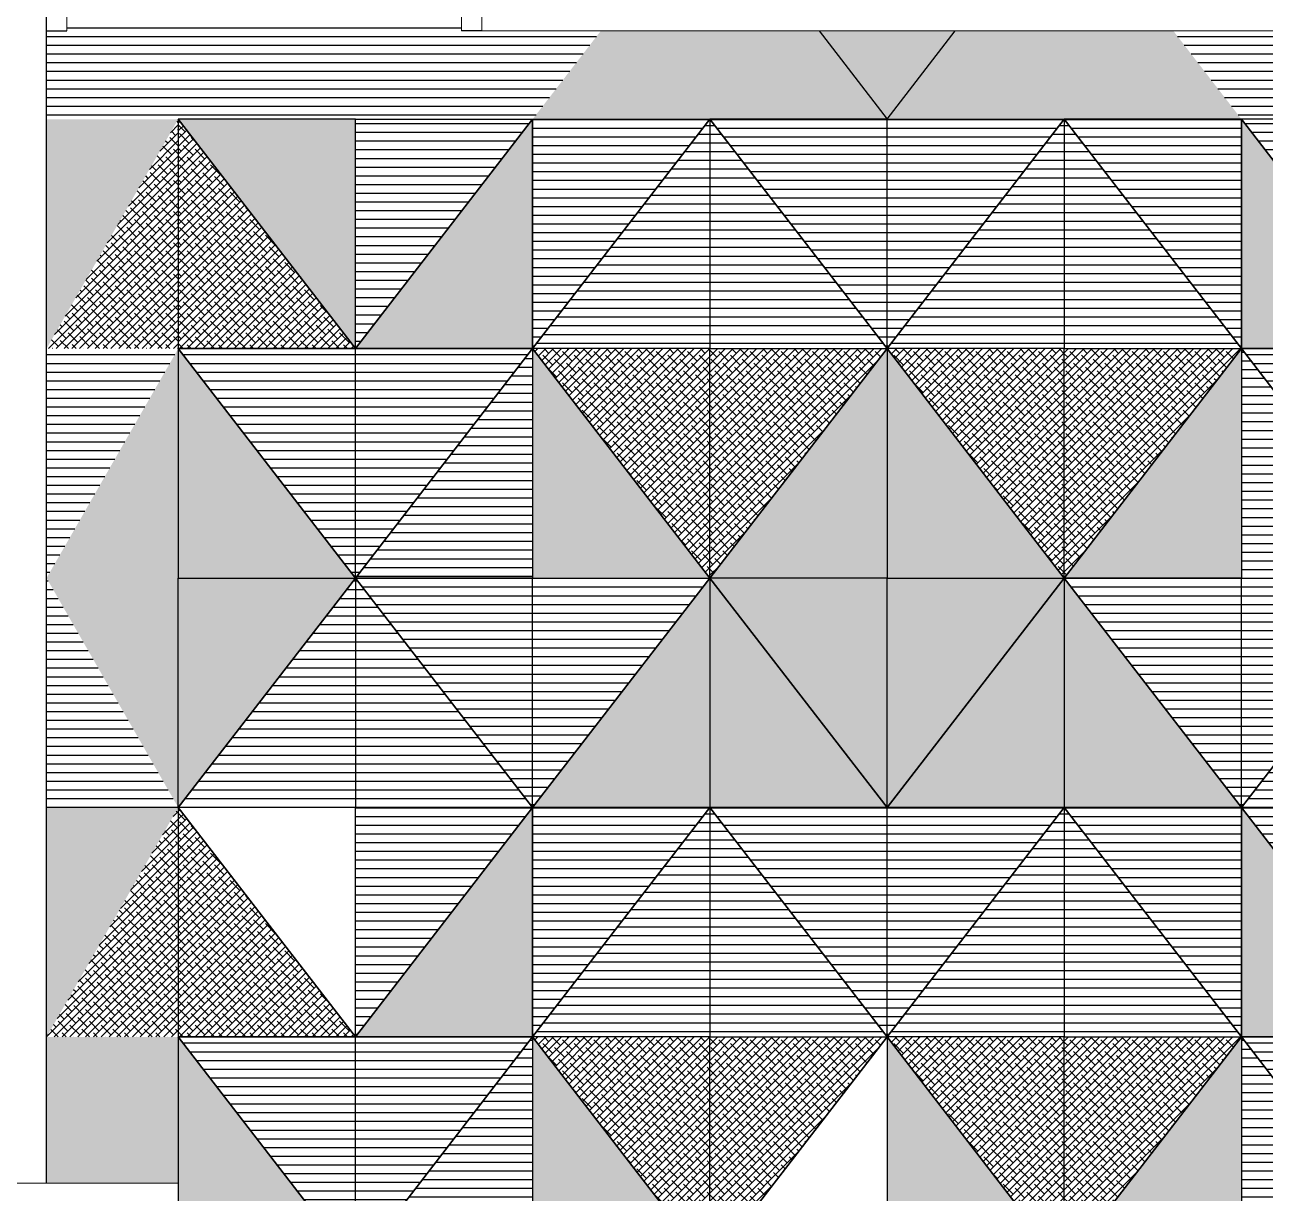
# Model space of a CAD drawing. Header units: millimetres. Extents: x 86441 to 190201, y 16532 to 98188.
# Drawn here: x 159692 to 161830, y 65963 to 67977 of the extents above; entities that cross this region are included whole.
import ezdxf

# ---------------------------------------------------------------- set-up
doc = ezdxf.new("R2010")
doc.units = ezdxf.units.MM
doc.header["$LTSCALE"] = 0.1
doc.layers.add('COLUMN', color=1, linetype='Continuous', lineweight=0)
pattern_1 = [(0, (67436.937, 53276.83), (0, 15), [])]
pattern_2 = [(45, (69158.518, 54046.8295), (-6.7351921, 6.7351921), []), (135, (69158.518, 54046.8295), (-20.2055763, 6.7351921), [23.8125, -14.2875])]
pattern_3 = [(45, (68242.332, 55297.709), (-6.7351921, 6.7351921), []), (135, (68242.332, 55297.709), (-20.2055763, 6.7351921), [23.8125, -14.2875])]
pattern_4 = [(0, (67436.937, 54463.148), (0, 15), [])]
pattern_5 = [(0, (66582.332, 38346.493), (0, 15), [])]
pattern_6 = [(45, (69158.518, 55233.148), (-6.7351921, 6.7351921), []), (135, (69158.518, 55233.148), (-20.2055763, 6.7351921), [23.8125, -14.2875])]
pattern_7 = [(45, (67554.234, 54046.8295), (-6.7351921, 6.7351921), []), (135, (67554.234, 54046.8295), (-20.2055763, 6.7351921), [23.8125, -14.2875])]
pattern_8 = [(0, (65218.048, 53717.709), (0, 15), [])]
pattern_9 = [(45, (67554.234, 55233.148), (-6.7351921, 6.7351921), []), (135, (67554.234, 55233.148), (-20.2055763, 6.7351921), [23.8125, -14.2875])]

msp = doc.modelspace()

# ---------------------------------------------------------------- hatches: boundary and pattern name
at = {"true_color": 0x65502f, "transparency": 33554687}
h = msp.add_hatch(dxfattribs=at)
h.set_pattern_fill('_USER', color=59, scale=15, pattern_type=0)
h.set_pattern_definition(pattern_5)
h.paths.add_polyline_path([(160685.3, 67966), (160444.9, 67966), (160444.9, 67986), (159764.9, 67986), (159764.9, 67966), (159729.9, 67966), (159729.9, 67814), (160567.7, 67814)])
h.paths.add_polyline_path([(160567.7, 67814), (160262.3, 67814), (160262.3, 67418.6)])
at = {"true_color": 0xb1a785, "transparency": 33554687}
h = msp.add_hatch(color=253, dxfattribs=at)
h.dxf.hatch_style = 1
h.paths.add_polyline_path([(163621.7, 67966), (163503, 67966), (163621.2, 67814), (163621.7, 67814)])
h.paths.add_polyline_path([(163621.7, 67966), (163621.7, 67813.4), (163743.9, 67813.4)])
h.paths.add_polyline_path([(162520, 67966), (162286.6, 67966), (162403.5, 67814)])
h.paths.add_polyline_path([(161295.6, 67966), (161061.6, 67966), (161178.5, 67814)])
h.paths.add_polyline_path([(160567.7, 67814), (160262.3, 67418.6), (160567.7, 67418.6)])
at = {"true_color": 0x66682c, "transparency": 33554687}
h = msp.add_hatch(color=77, dxfattribs=at)
h.dxf.hatch_style = 1
h.paths.add_polyline_path([(161061.2, 67966), (160685.1, 67966), (160567.7, 67814), (161178.5, 67814)])
h.paths.add_polyline_path([(161672, 67966), (161295.8, 67966), (161178.5, 67814), (161789.3, 67814)])
h.paths.add_polyline_path([(163504.4, 67966), (163128.2, 67966), (163010.9, 67814), (163621.7, 67814)])
at = {"true_color": 0x65502f, "transparency": 33554687}
h = msp.add_hatch(dxfattribs=at)
h.set_pattern_fill('_USER', color=59, scale=15, pattern_type=0)
h.set_pattern_definition(pattern_5)
h.paths.add_polyline_path([(163128.3, 67966), (162520, 67966), (162403.5, 67814), (163010.9, 67814)])
h.paths.add_polyline_path([(162286.6, 67966), (161671.8, 67966), (161789.3, 67814), (162400.1, 67814), (162403.5, 67814)])
h.paths.add_polyline_path([(161789.3, 67814), (162094.7, 67814), (162094.7, 67418.6)])
h = msp.add_hatch(dxfattribs=at)
h.set_pattern_fill('ANSI38', color=59, scale=3)
h.set_pattern_definition([(45, (66582.332, 38346.493), (-6.7351921, 6.7351921), []), (135, (66582.332, 38346.493), (-20.2055763, 6.7351921), [23.8125, -14.2875])])
h.paths.add_polyline_path([(159956.9, 67814), (159956.9, 67418.6), (159729.9, 67418.6)])
at = {"true_color": 0x66682c, "transparency": 33554687}
h = msp.add_hatch(color=77, dxfattribs=at)
h.dxf.hatch_style = 1
h.paths.add_polyline_path([(159956.9, 67814), (159729.9, 67814), (159729.9, 67418.6)])
at = {"true_color": 0x65502f, "transparency": 33554687}
h = msp.add_hatch(dxfattribs=at)
h.set_pattern_fill('ANSI38', color=59, scale=3)
h.set_pattern_definition([(45, (68242.332, 56484.028), (-6.7351921, 6.7351921), []), (135, (68242.332, 56484.028), (-20.2055763, 6.7351921), [23.8125, -14.2875])])
h.paths.add_polyline_path([(159956.9, 67814), (159956.9, 67418.6), (160262.3, 67418.6)])
at = {"true_color": 0x66682c, "transparency": 33554687}
h = msp.add_hatch(color=77, dxfattribs=at)
h.dxf.hatch_style = 1
h.paths.add_polyline_path([(159956.9, 67814), (160262.3, 67814), (160262.3, 67418.6)])
at = {"true_color": 0x65502f, "transparency": 33554687}
h = msp.add_hatch(dxfattribs=at)
h.set_pattern_fill('_USER', color=59, scale=15, pattern_type=0)
h.set_pattern_definition([(0, (68813.123, 54538.588), (0, 15), [])])
h.paths.add_polyline_path([(160873.1, 67814), (160567.7, 67814), (160567.7, 67418.6)])
h = msp.add_hatch(dxfattribs=at)
h.set_pattern_fill('_USER', color=59, scale=15, pattern_type=0)
h.set_pattern_definition([(0, (68020.099, 55263.148), (0, 15), [])])
h.paths.add_polyline_path([(160567.7, 67418.6), (160873.1, 67418.6), (160873.1, 67814)])
h = msp.add_hatch(dxfattribs=at)
h.set_pattern_fill('_USER', color=59, scale=15, pattern_type=0)
h.set_pattern_definition([(0, (69118.518, 55263.148), (0, 15), [])])
h.paths.add_polyline_path([(161178.5, 67418.6), (160873.1, 67418.6), (160873.1, 67814)])
at = {"true_color": 0x242b7a, "transparency": 33554687}
h = msp.add_hatch(dxfattribs=at)
h.set_pattern_fill('_USER', color=177, scale=15, pattern_type=0)
h.set_pattern_definition([(0, (67433.123, 54508.588), (0, 15), [])])
h.paths.add_polyline_path([(161178.5, 67814), (160873.1, 67814), (161178.5, 67418.6)])
at = {"true_color": 0x65502f, "transparency": 33554687}
h = msp.add_hatch(dxfattribs=at)
h.set_pattern_fill('_USER', color=59, scale=15, pattern_type=0)
h.set_pattern_definition([(0, (67514.234, 55263.148), (0, 15), [])])
h.paths.add_polyline_path([(161178.5, 67418.6), (161483.9, 67418.6), (161483.9, 67814)])
at = {"true_color": 0x242b7a, "transparency": 33554687}
h = msp.add_hatch(dxfattribs=at)
h.set_pattern_fill('_USER', color=177, scale=15, pattern_type=0)
h.set_pattern_definition([(0, (65828.838, 54508.588), (0, 15), [])])
h.paths.add_polyline_path([(161178.5, 67418.6), (161483.9, 67814), (161178.5, 67814)])
at = {"true_color": 0x65502f, "transparency": 33554687}
h = msp.add_hatch(dxfattribs=at)
h.set_pattern_fill('_USER', color=59, scale=15, pattern_type=0)
h.set_pattern_definition([(0, (67208.838, 54538.588), (0, 15), [])])
h.paths.add_polyline_path([(161483.9, 67814), (161789.3, 67814), (161789.3, 67418.6)])
h = msp.add_hatch(dxfattribs=at)
h.set_pattern_fill('_USER', color=59, scale=15, pattern_type=0)
h.set_pattern_definition([(0, (66415.815, 55263.148), (0, 15), [])])
h.paths.add_polyline_path([(161789.3, 67418.6), (161483.9, 67418.6), (161483.9, 67814)])
at = {"true_color": 0xb1a785, "transparency": 33554687}
h = msp.add_hatch(color=253, dxfattribs=at)
h.dxf.hatch_style = 1
h.paths.add_polyline_path([(161789.3, 67418.6), (162094.7, 67418.6), (161789.3, 67814)])
h = msp.add_hatch(color=253, dxfattribs=at)
h.dxf.hatch_style = 1
h.paths.add_polyline_path([(159956.9, 67023.1), (159729.9, 67023.1), (159956.9, 67418.6)])
at = {"true_color": 0x65502f, "transparency": 33554687}
h = msp.add_hatch(dxfattribs=at)
h.set_pattern_fill('_USER', color=59, scale=15, pattern_type=0)
h.set_pattern_definition(pattern_4)
h.paths.add_polyline_path([(159956.9, 67418.6), (159729.9, 67418.6), (159729.9, 67023.1)])
h = msp.add_hatch(dxfattribs=at)
h.set_pattern_fill('_USER', color=59, scale=15, pattern_type=0)
h.set_pattern_definition(pattern_4)
h.paths.add_polyline_path([(159956.9, 67418.6), (160262.3, 67418.6), (160262.3, 67023.1)])
at = {"true_color": 0xb1a785, "transparency": 33554687}
h = msp.add_hatch(color=253, dxfattribs=at)
h.dxf.hatch_style = 1
h.paths.add_polyline_path([(159956.9, 67023.1), (160262.3, 67023.1), (159956.9, 67418.6)])
at = {"true_color": 0x242b7a, "transparency": 33554687}
h = msp.add_hatch(dxfattribs=at)
h.set_pattern_fill('_USER', color=177, scale=15, pattern_type=0)
h.set_pattern_definition(pattern_5)
h.paths.add_polyline_path([(160567.7, 67418.6), (160262.3, 67023.1), (160567.7, 67023.1)])
at = {"true_color": 0x65502f, "transparency": 33554687}
h = msp.add_hatch(dxfattribs=at)
h.set_pattern_fill('_USER', color=59, scale=15, pattern_type=0)
h.set_pattern_definition(pattern_4)
h.paths.add_polyline_path([(160567.7, 67418.6), (160262.3, 67418.6), (160262.3, 67023.1)])
at = {"true_color": 0xb1a785, "transparency": 33554687}
h = msp.add_hatch(color=253, dxfattribs=at)
h.dxf.hatch_style = 1
h.paths.add_polyline_path([(160567.7, 67023.1), (160873.1, 67023.1), (160567.7, 67418.6)])
at = {"true_color": 0x65502f, "transparency": 33554687}
h = msp.add_hatch(dxfattribs=at)
h.set_pattern_fill('ANSI38', color=59, scale=3)
h.set_pattern_definition(pattern_6)
h.paths.add_polyline_path([(160873.1, 67023.1), (160873.1, 67418.6), (160567.7, 67418.6)])
h = msp.add_hatch(dxfattribs=at)
h.set_pattern_fill('ANSI38', color=59, scale=3)
h.set_pattern_definition(pattern_6)
h.paths.add_polyline_path([(161178.5, 67418.6), (160873.1, 67418.6), (160873.1, 67023.1)])
at = {"true_color": 0xb1a785, "transparency": 33554687}
h = msp.add_hatch(color=253, dxfattribs=at)
h.dxf.hatch_style = 1
h.paths.add_polyline_path([(161178.5, 67418.6), (160873.1, 67023.1), (161178.5, 67023.1)])
at = {"true_color": 0x65502f, "transparency": 33554687}
h = msp.add_hatch(dxfattribs=at)
h.set_pattern_fill('ANSI38', color=59, scale=3)
h.set_pattern_definition(pattern_9)
h.paths.add_polyline_path([(161483.9, 67023.1), (161483.9, 67418.6), (161178.5, 67418.6)])
at = {"true_color": 0xb1a785, "transparency": 33554687}
h = msp.add_hatch(color=253, dxfattribs=at)
h.dxf.hatch_style = 1
h.paths.add_polyline_path([(161178.5, 67023.1), (161483.9, 67023.1), (161178.5, 67418.6)])
h = msp.add_hatch(color=253, dxfattribs=at)
h.dxf.hatch_style = 1
h.paths.add_polyline_path([(161789.3, 67418.6), (161483.9, 67023.1), (161789.3, 67023.1)])
at = {"true_color": 0x65502f, "transparency": 33554687}
h = msp.add_hatch(dxfattribs=at)
h.set_pattern_fill('ANSI38', color=59, scale=3)
h.set_pattern_definition(pattern_9)
h.paths.add_polyline_path([(161789.3, 67418.6), (161483.9, 67418.6), (161483.9, 67023.1)])
at = {"true_color": 0x242b7a, "transparency": 33554687}
h = msp.add_hatch(dxfattribs=at)
h.set_pattern_fill('_USER', color=177, scale=15, pattern_type=0)
h.set_pattern_definition(pattern_8)
h.paths.add_polyline_path([(161789.3, 67023.1), (162094.7, 67023.1), (161789.3, 67418.6)])
at = {"true_color": 0x65502f, "transparency": 33554687}
h = msp.add_hatch(dxfattribs=at)
h.set_pattern_fill('_USER', color=59, scale=15, pattern_type=0)
h.set_pattern_definition([(0, (65832.653, 54463.148), (0, 15), [])])
h.paths.add_polyline_path([(161789.3, 67418.6), (162094.7, 67418.6), (162094.7, 67023.1)])
at = {"true_color": 0xb1a785, "transparency": 33554687}
h = msp.add_hatch(color=253, dxfattribs=at)
h.dxf.hatch_style = 1
h.paths.add_polyline_path([(159956.9, 66627.7), (159729.9, 67023.1), (159956.9, 67023.1)])
at = {"true_color": 0x65502f, "transparency": 33554687}
h = msp.add_hatch(dxfattribs=at)
h.set_pattern_fill('_USER', color=59, scale=15, pattern_type=0)
h.set_pattern_definition(pattern_4)
h.paths.add_polyline_path([(159956.9, 66627.7), (159729.9, 66627.7), (159729.9, 67023.1)])
h = msp.add_hatch(dxfattribs=at)
h.set_pattern_fill('_USER', color=59, scale=15, pattern_type=0)
h.set_pattern_definition(pattern_4)
h.paths.add_polyline_path([(159956.9, 66627.7), (160262.3, 66627.7), (160262.3, 67023.1)])
at = {"true_color": 0xb1a785, "transparency": 33554687}
h = msp.add_hatch(color=253, dxfattribs=at)
h.dxf.hatch_style = 1
h.paths.add_polyline_path([(159956.9, 66627.7), (160262.3, 67023.1), (159956.9, 67023.1)])
at = {"true_color": 0x65502f, "transparency": 33554687}
h = msp.add_hatch(dxfattribs=at)
h.set_pattern_fill('_USER', color=59, scale=15, pattern_type=0)
h.set_pattern_definition([(0, (68507.728, 54343.148), (0, 15), [])])
h.paths.add_polyline_path([(160567.7, 66627.7), (160262.3, 66627.7), (160262.3, 67023.1)])
at = {"true_color": 0x242b7a, "transparency": 33554687}
h = msp.add_hatch(dxfattribs=at)
h.set_pattern_fill('_USER', color=177, scale=15, pattern_type=0)
h.set_pattern_definition([(0, (66822.332, 53717.709), (0, 15), [])])
h.paths.add_polyline_path([(160567.7, 67023.1), (160262.3, 67023.1), (160567.7, 66627.7)])
at = {"true_color": 0x66682c, "transparency": 33554687}
h = msp.add_hatch(color=77, dxfattribs=at)
h.dxf.hatch_style = 1
h.paths.add_polyline_path([(160567.7, 66627.7), (160873.1, 66627.7), (160873.1, 67023.1)])
at = {"true_color": 0x242b7a, "transparency": 33554687}
h = msp.add_hatch(dxfattribs=at)
h.set_pattern_fill('_USER', color=177, scale=15, pattern_type=0)
h.set_pattern_definition([(0, (68113.123, 53717.709), (0, 15), [])])
h.paths.add_polyline_path([(160873.1, 67023.1), (160567.7, 67023.1), (160567.7, 66627.7)])
at = {"true_color": 0x66682c, "transparency": 33554687}
h = msp.add_hatch(color=77, dxfattribs=at)
h.dxf.hatch_style = 1
h.paths.add_polyline_path([(161178.5, 66627.7), (160873.1, 66627.7), (160873.1, 67023.1)])
at = {"true_color": 0xb1a785, "transparency": 33554687}
h = msp.add_hatch(color=253, dxfattribs=at)
h.dxf.hatch_style = 1
h.paths.add_polyline_path([(161178.5, 67023.1), (160873.1, 67023.1), (161178.5, 66627.7)])
at = {"true_color": 0x66682c, "transparency": 33554687}
h = msp.add_hatch(color=77, dxfattribs=at)
h.dxf.hatch_style = 1
h.paths.add_polyline_path([(161178.5, 66627.7), (161483.9, 66627.7), (161483.9, 67023.1)])
at = {"true_color": 0xb1a785, "transparency": 33554687}
h = msp.add_hatch(color=253, dxfattribs=at)
h.dxf.hatch_style = 1
h.paths.add_polyline_path([(161178.5, 66627.7), (161483.9, 67023.1), (161178.5, 67023.1)])
at = {"true_color": 0x66682c, "transparency": 33554687}
h = msp.add_hatch(color=77, dxfattribs=at)
h.dxf.hatch_style = 1
h.paths.add_polyline_path([(161789.3, 66627.7), (161483.9, 66627.7), (161483.9, 67023.1)])
at = {"true_color": 0x242b7a, "transparency": 33554687}
h = msp.add_hatch(dxfattribs=at)
h.set_pattern_fill('_USER', color=177, scale=15, pattern_type=0)
h.set_pattern_definition([(0, (66508.838, 53717.709), (0, 15), [])])
h.paths.add_polyline_path([(161789.3, 67023.1), (161483.9, 67023.1), (161789.3, 66627.7)])
at = {"true_color": 0x65502f, "transparency": 33554687}
h = msp.add_hatch(dxfattribs=at)
h.set_pattern_fill('_USER', color=59, scale=15, pattern_type=0)
h.set_pattern_definition([(0, (66903.443, 54343.148), (0, 15), [])])
h.paths.add_polyline_path([(161789.3, 66627.7), (162094.7, 66627.7), (162094.7, 67023.1)])
at = {"true_color": 0x242b7a, "transparency": 33554687}
h = msp.add_hatch(dxfattribs=at)
h.set_pattern_fill('_USER', color=177, scale=15, pattern_type=0)
h.set_pattern_definition(pattern_8)
h.paths.add_polyline_path([(161789.3, 66627.7), (162094.7, 67023.1), (161789.3, 67023.1)])
at = {"true_color": 0x65502f, "transparency": 33554687}
h = msp.add_hatch(dxfattribs=at)
h.set_pattern_fill('ANSI38', color=59, scale=3)
h.set_pattern_definition(pattern_3)
h.paths.add_polyline_path([(159956.9, 66627.7), (159956.9, 66232.3), (159729.9, 66232.3)])
at = {"true_color": 0x66682c, "transparency": 33554687}
h = msp.add_hatch(color=77, dxfattribs=at)
h.dxf.hatch_style = 1
h.paths.add_polyline_path([(159956.9, 66627.7), (159729.9, 66627.7), (159729.9, 66232.3)])
at = {"true_color": 0x65502f, "transparency": 33554687}
h = msp.add_hatch(dxfattribs=at)
h.set_pattern_fill('ANSI38', color=59, scale=3)
h.set_pattern_definition(pattern_3)
h.paths.add_polyline_path([(159956.9, 66627.7), (159956.9, 66232.3), (160262.3, 66232.3)])
h = msp.add_hatch(dxfattribs=at)
h.set_pattern_fill('_USER', color=59, scale=15, pattern_type=0)
h.set_pattern_definition([(0, (68507.728, 53352.269), (0, 15), [])])
h.paths.add_polyline_path([(160567.7, 66627.7), (160262.3, 66627.7), (160262.3, 66232.3)])
at = {"true_color": 0xb1a785, "transparency": 33554687}
h = msp.add_hatch(color=253, dxfattribs=at)
h.dxf.hatch_style = 1
h.paths.add_polyline_path([(160567.7, 66627.7), (160262.3, 66232.3), (160567.7, 66232.3)])
at = {"true_color": 0x65502f, "transparency": 33554687}
h = msp.add_hatch(dxfattribs=at)
h.set_pattern_fill('_USER', color=59, scale=15, pattern_type=0)
h.set_pattern_definition([(0, (68813.123, 53352.269), (0, 15), [])])
h.paths.add_polyline_path([(160873.1, 66627.7), (160567.7, 66627.7), (160567.7, 66232.3)])
h = msp.add_hatch(dxfattribs=at)
h.set_pattern_fill('_USER', color=59, scale=15, pattern_type=0)
h.set_pattern_definition([(0, (68020.099, 54076.83), (0, 15), [])])
h.paths.add_polyline_path([(160567.7, 66232.3), (160873.1, 66232.3), (160873.1, 66627.7)])
h = msp.add_hatch(dxfattribs=at)
h.set_pattern_fill('_USER', color=59, scale=15, pattern_type=0)
h.set_pattern_definition([(0, (69118.518, 54076.83), (0, 15), [])])
h.paths.add_polyline_path([(161178.5, 66232.3), (160873.1, 66232.3), (160873.1, 66627.7)])
at = {"true_color": 0x242b7a, "transparency": 33554687}
h = msp.add_hatch(dxfattribs=at)
h.set_pattern_fill('_USER', color=177, scale=15, pattern_type=0)
h.set_pattern_definition([(0, (67433.123, 53322.269), (0, 15), [])])
h.paths.add_polyline_path([(161178.5, 66627.7), (160873.1, 66627.7), (161178.5, 66232.3)])
at = {"true_color": 0x65502f, "transparency": 33554687}
h = msp.add_hatch(dxfattribs=at)
h.set_pattern_fill('_USER', color=59, scale=15, pattern_type=0)
h.set_pattern_definition([(0, (67514.234, 54076.83), (0, 15), [])])
h.paths.add_polyline_path([(161178.5, 66232.3), (161483.9, 66232.3), (161483.9, 66627.7)])
at = {"true_color": 0x242b7a, "transparency": 33554687}
h = msp.add_hatch(dxfattribs=at)
h.set_pattern_fill('_USER', color=177, scale=15, pattern_type=0)
h.set_pattern_definition([(0, (65828.838, 53322.269), (0, 15), [])])
h.paths.add_polyline_path([(161178.5, 66232.3), (161483.9, 66627.7), (161178.5, 66627.7)])
at = {"true_color": 0x65502f, "transparency": 33554687}
h = msp.add_hatch(dxfattribs=at)
h.set_pattern_fill('_USER', color=59, scale=15, pattern_type=0)
h.set_pattern_definition([(0, (67208.838, 53352.269), (0, 15), [])])
h.paths.add_polyline_path([(161483.9, 66627.7), (161789.3, 66627.7), (161789.3, 66232.3)])
h = msp.add_hatch(dxfattribs=at)
h.set_pattern_fill('_USER', color=59, scale=15, pattern_type=0)
h.set_pattern_definition([(0, (66415.815, 54076.83), (0, 15), [])])
h.paths.add_polyline_path([(161789.3, 66232.3), (161483.9, 66232.3), (161483.9, 66627.7)])
h = msp.add_hatch(dxfattribs=at)
h.set_pattern_fill('_USER', color=59, scale=15, pattern_type=0)
h.set_pattern_definition([(0, (66903.443, 53352.269), (0, 15), [])])
h.paths.add_polyline_path([(161789.3, 66627.7), (162094.7, 66627.7), (162094.7, 66232.3)])
at = {"true_color": 0xb1a785, "transparency": 33554687}
h = msp.add_hatch(color=253, dxfattribs=at)
h.dxf.hatch_style = 1
h.paths.add_polyline_path([(161789.3, 66232.3), (162094.7, 66232.3), (161789.3, 66627.7)])
h = msp.add_hatch(color=253, dxfattribs=at)
h.dxf.hatch_style = 1
h.paths.add_polyline_path([(159956.9, 66232.3), (159729.9, 66232.3), (159729.9, 65980), (159956.9, 65980)])
h.paths.add_polyline_path([(159956.9, 65836.8), (160262.3, 65836.8), (159956.9, 66232.3)])
at = {"true_color": 0x65502f, "transparency": 33554687}
h = msp.add_hatch(dxfattribs=at)
h.set_pattern_fill('_USER', color=59, scale=15, pattern_type=0)
h.set_pattern_definition(pattern_1)
h.paths.add_polyline_path([(159956.9, 66232.3), (160262.3, 66232.3), (160262.3, 65836.8)])
at = {"true_color": 0x242b7a, "transparency": 33554687}
h = msp.add_hatch(dxfattribs=at)
h.set_pattern_fill('_USER', color=177, scale=15, pattern_type=0)
h.set_pattern_definition([(0, (66822.332, 52531.39), (0, 15), [])])
h.paths.add_polyline_path([(160567.7, 66232.3), (160262.3, 65836.8), (160567.7, 65836.8)])
at = {"true_color": 0x65502f, "transparency": 33554687}
h = msp.add_hatch(dxfattribs=at)
h.set_pattern_fill('_USER', color=59, scale=15, pattern_type=0)
h.set_pattern_definition(pattern_1)
h.paths.add_polyline_path([(160567.7, 66232.3), (160262.3, 66232.3), (160262.3, 65836.8)])
at = {"true_color": 0xb1a785, "transparency": 33554687}
h = msp.add_hatch(color=253, dxfattribs=at)
h.dxf.hatch_style = 1
h.paths.add_polyline_path([(160567.7, 65836.8), (160873.1, 65836.8), (160567.7, 66232.3)])
at = {"true_color": 0x65502f, "transparency": 33554687}
h = msp.add_hatch(dxfattribs=at)
h.set_pattern_fill('ANSI38', color=59, scale=3)
h.set_pattern_definition(pattern_2)
h.paths.add_polyline_path([(160873.1, 65836.8), (160873.1, 66232.3), (160567.7, 66232.3)])
h = msp.add_hatch(dxfattribs=at)
h.set_pattern_fill('ANSI38', color=59, scale=3)
h.set_pattern_definition(pattern_2)
h.paths.add_polyline_path([(161178.5, 66232.3), (160873.1, 66232.3), (160873.1, 65836.8)])
h = msp.add_hatch(dxfattribs=at)
h.set_pattern_fill('ANSI38', color=59, scale=3)
h.set_pattern_definition(pattern_7)
h.paths.add_polyline_path([(161483.9, 65836.8), (161483.9, 66232.3), (161178.5, 66232.3)])
at = {"true_color": 0xb1a785, "transparency": 33554687}
h = msp.add_hatch(color=253, dxfattribs=at)
h.dxf.hatch_style = 1
h.paths.add_polyline_path([(161178.5, 65836.8), (161483.9, 65836.8), (161178.5, 66232.3)])
h = msp.add_hatch(color=253, dxfattribs=at)
h.dxf.hatch_style = 1
h.paths.add_polyline_path([(161789.3, 66232.3), (161483.9, 65836.8), (161789.3, 65836.8)])
at = {"true_color": 0x65502f, "transparency": 33554687}
h = msp.add_hatch(dxfattribs=at)
h.set_pattern_fill('ANSI38', color=59, scale=3)
h.set_pattern_definition(pattern_7)
h.paths.add_polyline_path([(161789.3, 66232.3), (161483.9, 66232.3), (161483.9, 65836.8)])
at = {"true_color": 0x242b7a, "transparency": 33554687}
h = msp.add_hatch(dxfattribs=at)
h.set_pattern_fill('_USER', color=177, scale=15, pattern_type=0)
h.set_pattern_definition([(0, (65218.048, 52531.39), (0, 15), [])])
h.paths.add_polyline_path([(161789.3, 65836.8), (162094.7, 65836.8), (161789.3, 66232.3)])
at = {"true_color": 0x65502f, "transparency": 33554687}
h = msp.add_hatch(dxfattribs=at)
h.set_pattern_fill('_USER', color=59, scale=15, pattern_type=0)
h.set_pattern_definition([(0, (65832.653, 53276.83), (0, 15), [])])
h.paths.add_polyline_path([(161789.3, 66232.3), (162094.7, 66232.3), (162094.7, 65836.8)])

# ---------------------------------------------------------------- linework, layer by layer
at = {"transparency": 33554687}
for p, q in [((159729.9, 65980), (159729.9, 68041)), ((159729.9, 67966), (159764.9, 67966)), ((160567.7, 67814), (161178.5, 67814)), ((161178.5, 67814), (161789.3, 67814))]:
    msp.add_line(p, q, dxfattribs=at)
at = {"color": 4, "lineweight": 5, "transparency": 33554687}
for p, q in [((159729.9, 68041), (159729.9, 67966)), ((160479.9, 68041), (160479.9, 67966)), ((159764.9, 67966), (159764.9, 67991)), ((160444.9, 67966), (160444.9, 67991)), ((159729.9, 67966), (159764.9, 67966)), ((160444.9, 67966), (160479.9, 67966))]:
    msp.add_line(p, q, dxfattribs=at)
at = {"color": 7, "true_color": 0xffffff, "transparency": 33554687}
for p, q in [((159729.9, 67966), (159764.9, 67966)), ((160479.9, 67966), (160444.9, 67966))]:
    msp.add_line(p, q, dxfattribs=at)
at = {"color": 4, "lineweight": 18, "transparency": 33554687}
for p, q in [((159729.9, 67966), (159729.9, 65980)), ((160479.9, 67966), (163743.9, 67966))]:
    msp.add_line(p, q, dxfattribs=at)
at = {"transparency": 33554687}
msp.add_lwpolyline([(161061.6, 67966), (161178.5, 67814), (161295.6, 67966)], dxfattribs=at)
at = {"color": 253, "true_color": 0xb1a785, "transparency": 33554687}
for points in [[(159956.9, 67814), (159956.9, 67418.6), (160262.3, 67418.6)], [(160262.3, 67418.6), (160262.3, 67814), (160567.7, 67814)], [(160567.7, 67814), (160567.7, 67418.6), (160262.3, 67418.6)], [(160567.7, 67418.6), (160567.7, 67814), (160873.1, 67814)], [(160873.1, 67814), (160873.1, 67418.6), (160567.7, 67418.6)], [(160873.1, 67814), (160873.1, 67418.6), (161178.5, 67418.6)], [(161178.5, 67418.6), (161178.5, 67814), (160873.1, 67814)], [(161483.9, 67814), (161483.9, 67418.6), (161178.5, 67418.6)], [(161178.5, 67418.6), (161178.5, 67814), (161483.9, 67814)], [(161789.3, 67418.6), (161789.3, 67814), (161483.9, 67814)], [(161483.9, 67814), (161483.9, 67418.6), (161789.3, 67418.6)], [(162094.7, 67418.6), (162094.7, 67814), (161789.3, 67814)], [(161789.3, 67814), (161789.3, 67418.6), (162094.7, 67418.6)], [(160262.3, 67023.1), (160262.3, 67418.6), (159956.9, 67418.6)], [(159956.9, 67418.6), (159956.9, 67023.1), (160262.3, 67023.1)], [(160567.7, 67418.6), (160567.7, 67023.1), (160262.3, 67023.1)], [(160262.3, 67023.1), (160262.3, 67418.6), (160567.7, 67418.6)], [(160567.7, 67418.6), (160567.7, 67023.1), (160873.1, 67023.1)], [(160873.1, 67023.1), (160873.1, 67418.6), (160567.7, 67418.6)], [(160873.1, 67023.1), (160873.1, 67418.6), (161178.5, 67418.6)], [(161178.5, 67418.6), (161178.5, 67023.1), (160873.1, 67023.1)], [(161483.9, 67023.1), (161483.9, 67418.6), (161178.5, 67418.6)], [(161178.5, 67418.6), (161178.5, 67023.1), (161483.9, 67023.1)], [(161789.3, 67418.6), (161789.3, 67023.1), (161483.9, 67023.1)], [(161483.9, 67023.1), (161483.9, 67418.6), (161789.3, 67418.6)], [(161789.3, 67418.6), (161789.3, 67023.1), (162094.7, 67023.1)], [(162094.7, 67023.1), (162094.7, 67418.6), (161789.3, 67418.6)], [(160262.3, 67023.1), (160262.3, 66627.7), (159956.9, 66627.7)], [(159956.9, 66627.7), (159956.9, 67023.1), (160262.3, 67023.1)], [(160262.3, 67023.1), (160262.3, 66627.7), (160567.7, 66627.7)], [(160567.7, 66627.7), (160567.7, 67023.1), (160262.3, 67023.1)], [(160567.7, 66627.7), (160567.7, 67023.1), (160873.1, 67023.1)], [(161178.5, 66627.7), (161178.5, 67023.1), (160873.1, 67023.1)], [(161178.5, 66627.7), (161178.5, 67023.1), (161483.9, 67023.1)], [(161789.3, 66627.7), (161789.3, 67023.1), (161483.9, 67023.1)], [(162094.7, 67023.1), (162094.7, 66627.7), (161789.3, 66627.7)], [(161789.3, 66627.7), (161789.3, 67023.1), (162094.7, 67023.1)], [(159956.9, 66627.7), (159956.9, 66232.3), (160262.3, 66232.3)], [(160262.3, 66232.3), (160262.3, 66627.7), (160567.7, 66627.7)], [(160567.7, 66627.7), (160567.7, 66232.3), (160262.3, 66232.3)], [(160567.7, 66232.3), (160567.7, 66627.7), (160873.1, 66627.7)], [(160873.1, 66627.7), (160873.1, 66232.3), (160567.7, 66232.3)], [(160873.1, 66627.7), (160873.1, 66232.3), (161178.5, 66232.3)], [(161178.5, 66232.3), (161178.5, 66627.7), (160873.1, 66627.7)], [(161483.9, 66627.7), (161483.9, 66232.3), (161178.5, 66232.3)], [(161178.5, 66232.3), (161178.5, 66627.7), (161483.9, 66627.7)], [(161789.3, 66232.3), (161789.3, 66627.7), (161483.9, 66627.7)], [(161483.9, 66627.7), (161483.9, 66232.3), (161789.3, 66232.3)], [(162094.7, 66232.3), (162094.7, 66627.7), (161789.3, 66627.7)], [(161789.3, 66627.7), (161789.3, 66232.3), (162094.7, 66232.3)], [(160262.3, 65836.8), (160262.3, 66232.3), (159956.9, 66232.3)], [(159956.9, 66232.3), (159956.9, 65836.8), (160262.3, 65836.8)], [(160567.7, 66232.3), (160567.7, 65836.8), (160262.3, 65836.8)], [(160262.3, 65836.8), (160262.3, 66232.3), (160567.7, 66232.3)], [(160567.7, 66232.3), (160567.7, 65836.8), (160873.1, 65836.8)], [(160873.1, 65836.8), (160873.1, 66232.3), (160567.7, 66232.3)], [(160873.1, 65836.8), (160873.1, 66232.3), (161178.5, 66232.3)], [(161178.5, 66232.3), (161178.5, 65836.8), (160873.1, 65836.8)], [(161483.9, 65836.8), (161483.9, 66232.3), (161178.5, 66232.3)], [(161178.5, 66232.3), (161178.5, 65836.8), (161483.9, 65836.8)], [(161789.3, 66232.3), (161789.3, 65836.8), (161483.9, 65836.8)], [(161483.9, 65836.8), (161483.9, 66232.3), (161789.3, 66232.3)], [(161789.3, 66232.3), (161789.3, 65836.8), (162094.7, 65836.8)], [(162094.7, 65836.8), (162094.7, 66232.3), (161789.3, 66232.3)]]:
    msp.add_lwpolyline(points, close=True, dxfattribs=at)
at = {"color": 77, "true_color": 0x66682c, "transparency": 33554687}
for points in [[(160262.3, 67418.6), (160262.3, 67814), (159956.9, 67814)], [(160873.1, 67023.1), (160873.1, 66627.7), (160567.7, 66627.7)], [(160873.1, 67023.1), (160873.1, 66627.7), (161178.5, 66627.7)], [(161483.9, 67023.1), (161483.9, 66627.7), (161178.5, 66627.7)], [(161483.9, 67023.1), (161483.9, 66627.7), (161789.3, 66627.7)], [(160262.3, 66232.3), (160262.3, 66627.7), (159956.9, 66627.7)]]:
    msp.add_lwpolyline(points, close=True, dxfattribs=at)
at = {"layer": 'COLUMN', "transparency": 33554687}
for p in [(159654.9, 65980), (159956.9, 64816)]:
    msp.add_line(p, (159956.9, 65980), dxfattribs=at)

doc.saveas('drawing.dxf')
